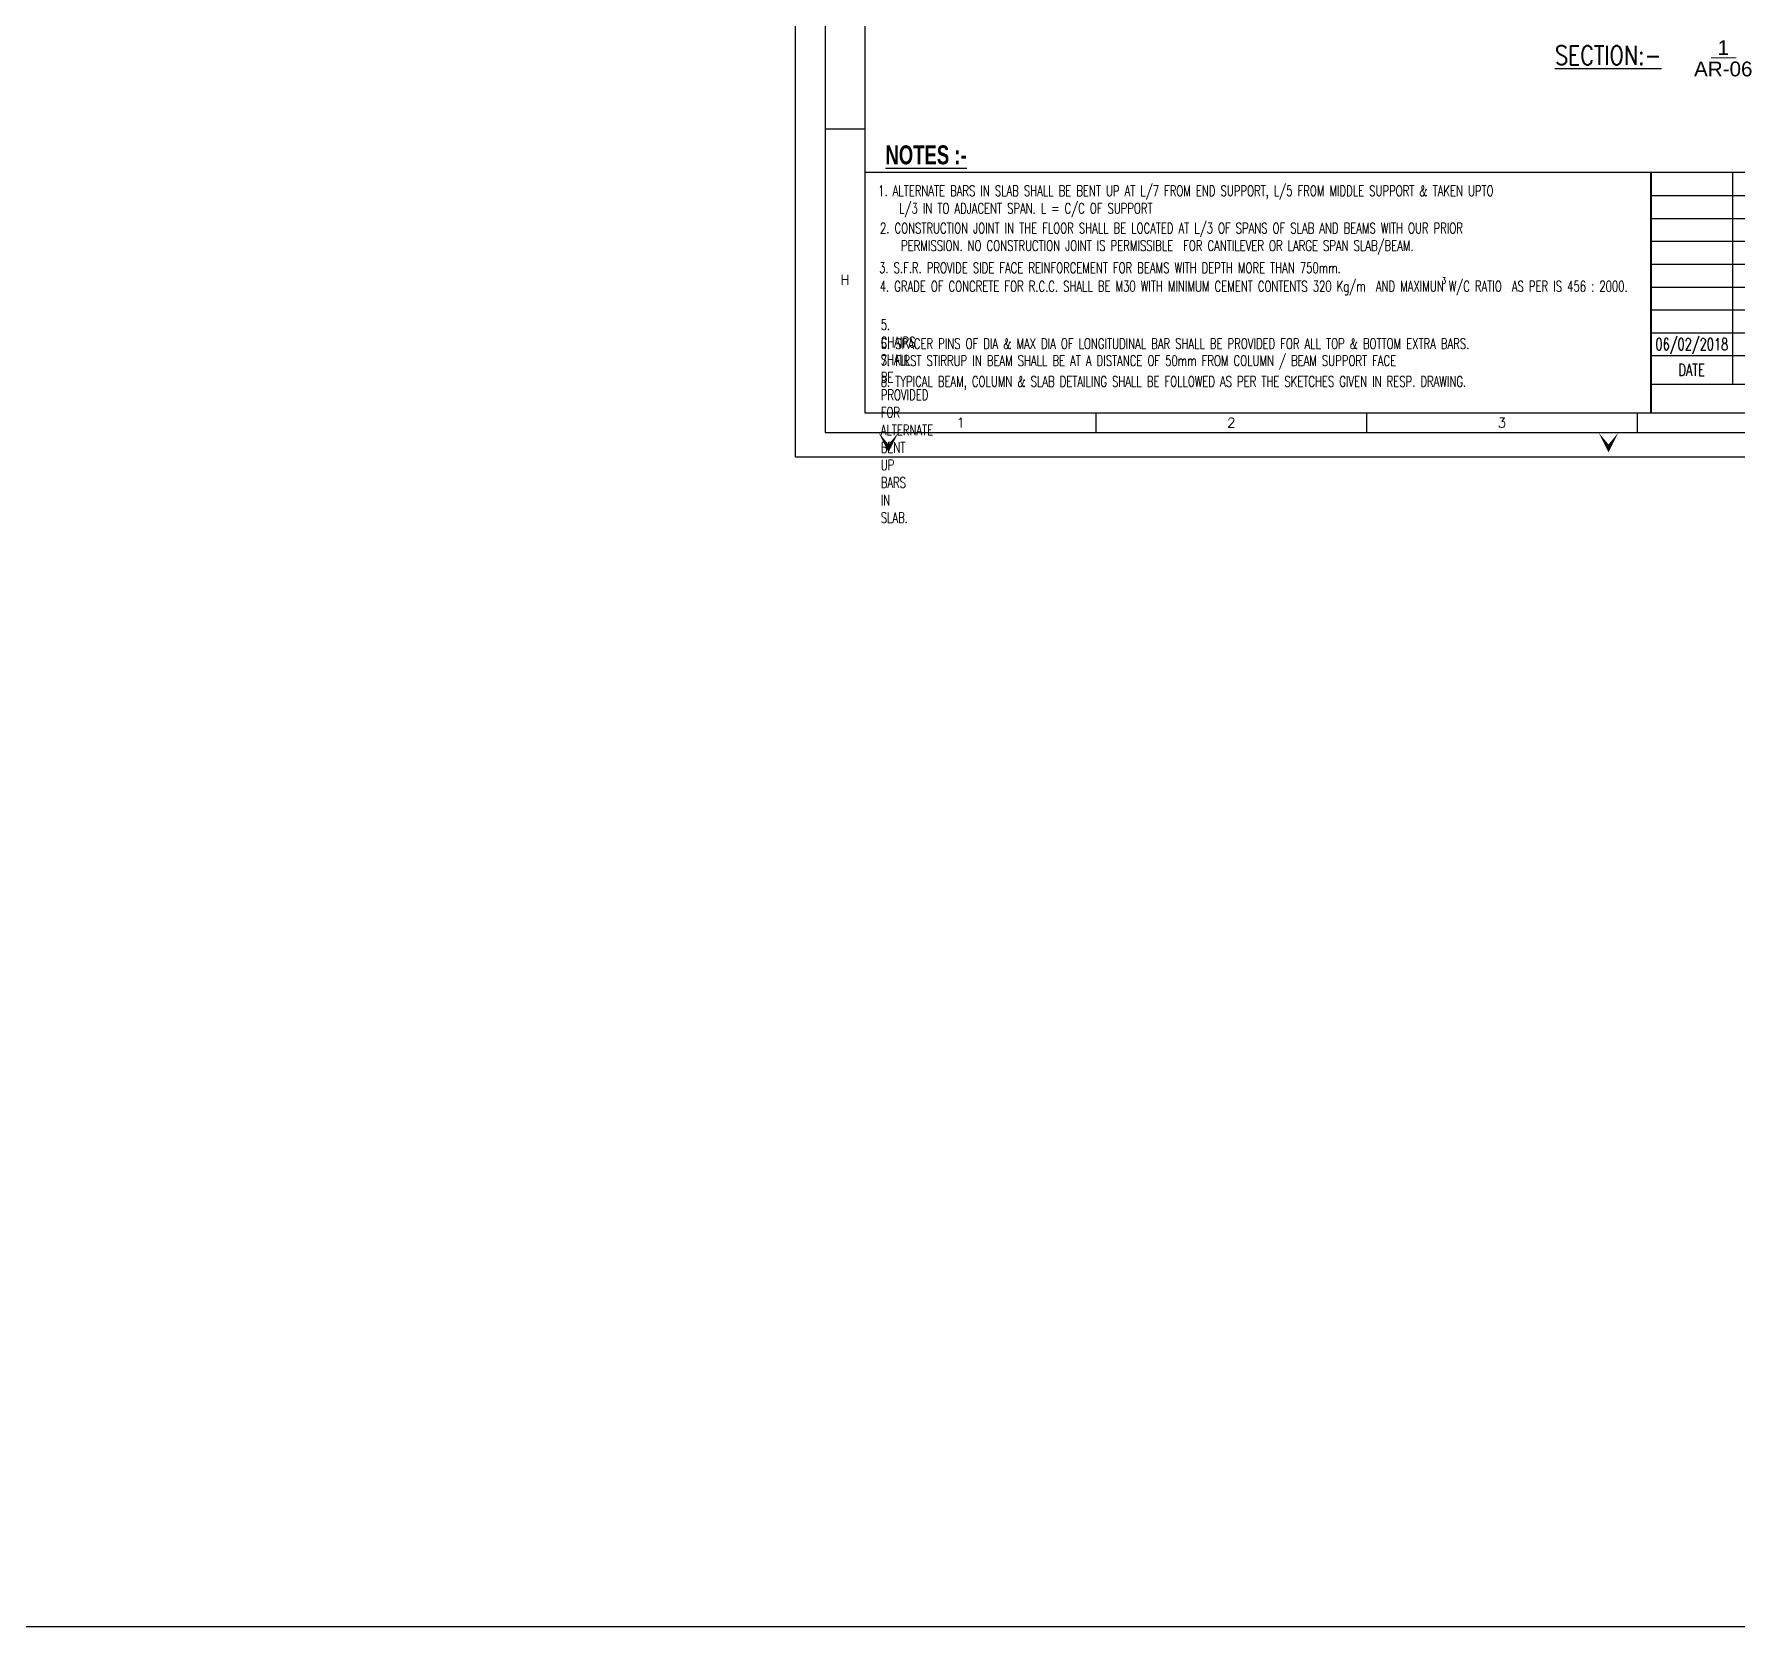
# Model space of a CAD drawing. Header units: millimetres. Extents: x 2659630 to 6742168, y -2425387 to -732288.
# Drawn here: x 3427457 to 3467925, y -1261264 to -1223420 of the extents above; entities that cross this region are included whole.
import ezdxf
from ezdxf.enums import TextEntityAlignment as Align

# ---------------------------------------------------------------- set-up
doc = ezdxf.new("R2010")
doc.units = ezdxf.units.MM
doc.layers.add('G-ANNO-SYMB', color=111, linetype='Continuous', lineweight=9)
doc.layers.add('TEXT', color=150, linetype='Continuous', lineweight=25)
for name, color, linetype in [('PNA', 8, 'Continuous'), ('S-COLUMN NO', 2, 'Continuous'), ('S-GRIDE NO', 1, 'Continuous'), ('S-TITIL', 6, 'Continuous'), ('TEXT (SHEET)', 4, 'Continuous'), ('TEXT NORMAL', 4, 'Continuous')]:
    doc.layers.add(name, color=color, linetype=linetype)
doc.styles.add('Arial_1', font='arial.ttf', dxfattribs={"height": 98.353293})
doc.styles.add('Arial_B_1', font='arialbd.ttf', dxfattribs={"height": 100.682842})
doc.styles.add('ROMANS', font='r.shx', dxfattribs={"width": 0.7})

# ---------------------------------------------------------------- blocks, each defined once
blk = doc.blocks.new('FOLDER')
at = {"layer": 'PNA'}
for points in [[(-1250, 2500), (0, 0), (0, 1000)], [(1250, 2500), (0, 0), (0, 1000)]]:
    blk.add_solid(points, dxfattribs=at)
blk = doc.blocks.new('A1_SHEET.')
at = {"color": 1}
for p, q in [((828.5, 71.9), (17.5, 71.9)), ((216.12, 25.64), (435.51, 25.64)), ((216.12, 18.44), (434.78, 18.44))]:
    blk.add_line(p, q, dxfattribs=at)
blk.add_line((236.89, 18.44), (236.89, 71.9))
at = {"color": 5, "linetype": 'ByBlock', "lineweight": -2}
for p, q in [((216.24, 66.12), (434.78, 66.12)), ((216.24, 60.33), (434.78, 60.33)), ((216.24, 54.55), (434.78, 54.55)), ((216.24, 48.77), (434.78, 48.77)), ((216.24, 42.98), (434.78, 42.98)), ((216.24, 37.2), (434.78, 37.2)), ((216.24, 31.42), (434.78, 31.42))]:
    blk.add_line(p, q, dxfattribs=at)
at = {"flags": 128}
blk.add_lwpolyline([(0, 0), (0, 594), (841, 594), (841, 0)], close=True, dxfattribs=at)
at = {"color": 1, "const_width": 0.575}
blk.add_lwpolyline([(216.24, 11.33), (216.24, 71.9)], dxfattribs=at)
at = {"layer": 'PNA'}
for p, q in [((7.5, 82.95), (17.5, 82.95)), ((75.92, 11.2), (75.92, 6.2)), ((144.33, 11.2), (144.33, 6.2)), ((212.75, 11.2), (212.75, 6.2))]:
    blk.add_line(p, q, dxfattribs=at)
at = {"layer": 'PNA', "color": 1}
for points in [[(7.5, 6.2), (833.5, 6.2), (833.5, 587.8), (7.5, 587.8)], [(17.5, 11.2), (828.5, 11.2), (828.5, 582.8), (17.5, 582.8)]]:
    blk.add_lwpolyline(points, close=True, dxfattribs=at)
at = {"layer": 'PNA', "xscale": 0.0020000000043068, "yscale": 0.0020000000043068, "zscale": 0.0020000000043068}
for p in [(23.5, 1.2), (205.5, 1.2)]:
    blk.add_blockref('FOLDER', p, dxfattribs=at)
at = {"layer": 'PNA', "style": 'ROMANS'}
for s, p in [('H', (12.5, 44.8)), ('1', (41.72, 8.7)), ('2', (110.13, 8.7)), ('3', (178.55, 8.7))]:
    blk.add_text(s, height=2.5, dxfattribs=at).set_placement(p, align=Align.MIDDLE)
at = {"layer": 'TEXT (SHEET)', "color": 4, "style": 'ROMANS', "width": 0.7}
blk.add_text('DATE', height=3, dxfattribs=at).set_placement((226.5, 22.04), align=Align.MIDDLE_CENTER)

msp = doc.modelspace()

# ---------------------------------------------------------------- linework, layer by layer
at = {"layer": 'G-ANNO-SYMB'}
msp.add_line((3467308.764, -1223984.8), (3467908.764, -1223984.8), dxfattribs=at)
at = {"layer": 'S-COLUMN NO', "ltscale": 2500}
msp.add_lwpolyline([(3135960.687, -1159977.041), (3643425.669, -1159977.041), (3643425.669, -1261264.116), (3135960.687, -1261264.116)], close=True, dxfattribs=at)

# ---------------------------------------------------------------- block references
at = {"xscale": 94.00879904875153, "yscale": 94.00879904875153, "zscale": 94.00879904875153}
msp.add_blockref('A1_SHEET.', (3445553.335, -1233470.769), dxfattribs=at)

# ---------------------------------------------------------------- texts
at = {"layer": 'G-ANNO-SYMB', "width": 325.02824, "attachment_point": 2, "line_spacing_factor": 0.938532, "style": 'Arial_1'}
for s, insert, char_height in [('1', (3467599.608, -1223566.306, 0), 350.545), ('AR-06', (3467599.608, -1224073.442, 0), 350.5449)]:
    msp.add_mtext(s, dxfattribs=dict(at, insert=insert, char_height=char_height))
at = {"layer": 'S-GRIDE NO', "style": 'Arial_B_1', "width": 0.7}
msp.add_text('%%UNOTES :-', height=449.89191, rotation=360, dxfattribs=at).set_placement((3447689.164, -1226513.829))
at = {"layer": 'S-TITIL', "lineweight": 30, "style": 'ROMANS', "width": 0.8}
msp.add_text('%%USECTION:-', height=450, dxfattribs=at).set_placement((3463600.392, -1224147.656))
at = {"layer": 'TEXT', "color": 2, "style": 'ROMANS', "width": 0.7}
msp.add_text('06/02/2018', height=282.0264, dxfattribs=at).set_placement((3466852.139, -1230788.996), align=Align.MIDDLE_CENTER)
at = {"layer": 'TEXT NORMAL', "style": 'ROMANS', "width": 0.7}
msp.add_text('3', height=150, dxfattribs=at).set_placement((3460913.726, -1229350.773))
at = {"layer": 'TEXT NORMAL', "char_height": 250, "attachment_point": 1, "style": 'ROMANS'}
for s, insert, width in [('\\pi-500,l500;1. ALTERNATE BARS IN SLAB SHALL BE BENT UP AT L/7 FROM END SUPPORT, L/5 FROM MIDDLE SUPPORT & TAKEN UPTO L/3 IN TO ADJACENT SPAN. L = C/C OF SUPPORT', (3447515.678, -1227018.576), 16150), ('\\pi-500,l500;{\\W0.7;2. CONSTRUCTION JOINT IN THE FLOOR SHALL BE LOCATED AT L/3 OF SPANS OF SLAB AND BEAMS WITH OUR PRIOR PERMISSION. NO CONSTRUCTION JOINT IS PERMISSIBLE  FOR CANTILEVER OR LARGE SPAN SLAB/BEAM.} ', (3447560.532, -1227906.696), 16133.33333), ('3. S.F.R. PROVIDE SIDE FACE REINFORCEMENT FOR BEAMS WITH DEPTH MORE THAN 750mm.', (3447538.854, -1228849.26), 15991.46024), ('\\pxi-2.5,l2.5,t1.25;{\\W0.7;4. GRADE OF CONCRETE FOR R.C.C. SHALL BE M30 WITH MINIMUM CEMENT CONTENTS 320 Kg/m  AND MAXIMUN W/C RATIO  AS PER IS 456 : 2000.}', (3447553.876, -1229286.142), 17166.66667), ('{\\W0.7;5. CHAIRS SHALL BE PROVIDED FOR ALTERNATE BENT UP BARS IN SLAB.}', (3447577.678, -1230199.26), 0.7), ('{\\W0.7;7. FIRST STIRRUP IN BEAM SHALL BE AT A DISTANCE OF 50mm FROM COLUMN / BEAM SUPPORT FACE}', (3447577.678, -1231053.059), 16108.33333), ('{\\W0.7;6. SPACER PINS OF DIA & MAX DIA OF LONGITUDINAL BAR SHALL BE PROVIDED FOR ALL TOP & BOTTOM EXTRA BARS.}', (3447577.678, -1230649.26), 17564.77004), ('{\\W0.7;8. TYPICAL BEAM, COLUMN & SLAB DETAILING SHALL BE FOLLOWED AS PER THE SKETCHES GIVEN IN RESP. DRAWING.}', (3447577.678, -1231549.26), 17418.40488)]:
    msp.add_mtext(s, dxfattribs=dict(at, insert=insert, width=width))

doc.saveas('drawing.dxf')
